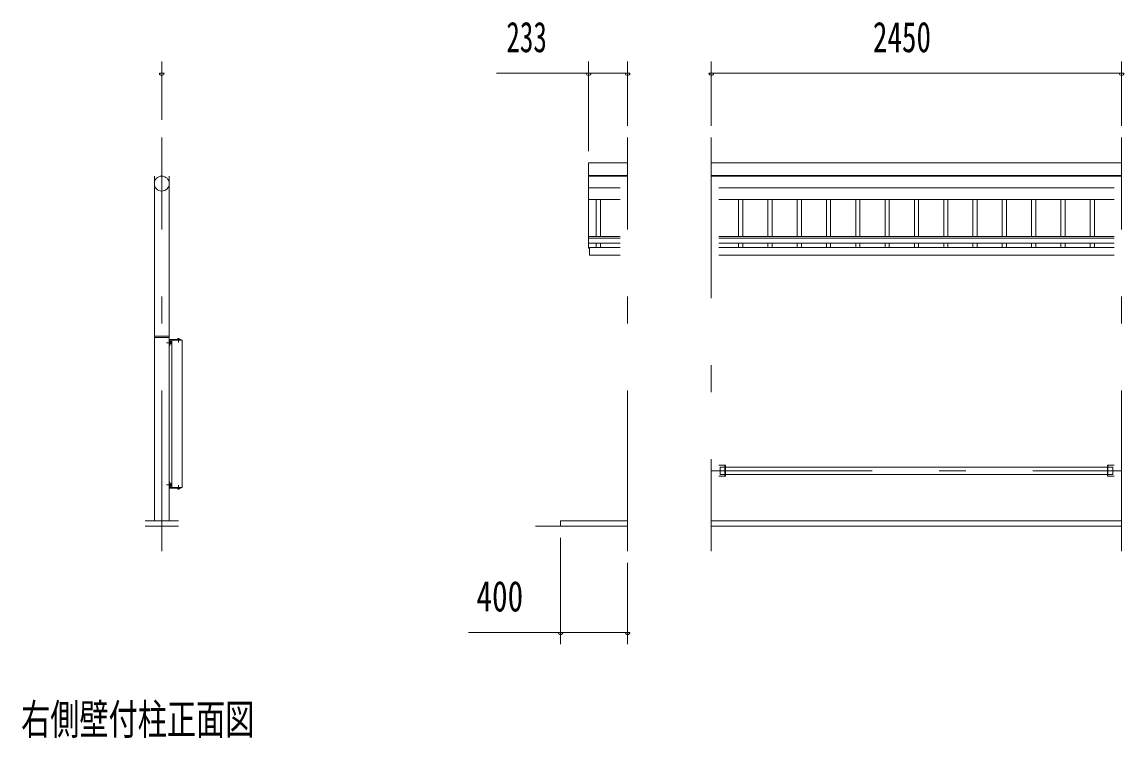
# Model space of a CAD drawing. Units: millimetres, scale not verified. Extents: x -34086 to 34091, y -14700 to 14700.
# Drawn here: x -27096 to -20516, y 1862 to 6138 of the extents above; entities that cross this region are included whole.
import ezdxf
from ezdxf.enums import TextEntityAlignment as Align

# ---------------------------------------------------------------- set-up
doc = ezdxf.new("R2010")
doc.units = ezdxf.units.MM
doc.header["$LTSCALE"] = 80
doc.linetypes.add('USER3', pattern=[24, 12, -5, 2, -5])
for name, color, linetype, lineweight in [('0-2_1-07BOLD', 7, 'Continuous', 18), ('0-3_1-27CENTER', 3, 'USER3', 18), ('0-4_1-47THIN', 4, 'Continuous', 18), ('0-5_1-57DIM', 3, 'Continuous', 18)]:
    doc.layers.add(name, color=color, linetype=linetype, lineweight=lineweight)
doc.styles.add('ＭＳ ゴシック', font='')
doc.styles.get('ＭＳ ゴシック').set_extended_font_data('MS Gothic')

msp = doc.modelspace()

# ---------------------------------------------------------------- linework, layer by layer
at = {"layer": '0-2_1-07BOLD'}
for p, q in [((-22980.22, 5296.54), (-20530.22, 5296.54)), ((-26306.22, 5217.32), (-26306.22, 3157.53)), ((-26217.12, 3157.53), (-26217.12, 5217.32)), ((-23713.22, 5221.4), (-23480.22, 5221.4)), ((-23480.22, 5217.32), (-23713.22, 5217.32)), ((-20530.22, 5221.4), (-22980.22, 5221.4)), ((-22980.22, 5217.32), (-20530.22, 5217.32)), ((-23713.22, 5147.84), (-23524.77, 5147.84)), ((-20574.77, 5147.84), (-22935.67, 5147.84)), ((-23524.77, 5078.35), (-23713.22, 5078.35)), ((-22935.67, 5078.35), (-20574.77, 5078.35)), ((-23713.22, 4856.72), (-23524.77, 4856.72)), ((-23524.77, 4846.3), (-23713.22, 4846.3)), ((-23713.22, 4816.69), (-23524.77, 4816.69)), ((-20574.77, 4856.72), (-22935.67, 4856.72)), ((-22935.67, 4846.3), (-20574.77, 4846.3)), ((-20574.77, 4816.69), (-22935.67, 4816.69)), ((-23524.77, 4790.36), (-23708.22, 4790.36)), ((-22935.67, 4790.36), (-20574.77, 4790.36)), ((-20574.77, 4745.36), (-22935.67, 4745.36)), ((-26306.22, 4252.53), (-26217.12, 4252.53)), ((-26220.12, 4260.53), (-26303.22, 4260.53)), ((-26212.32, 4224.53), (-26210.32, 4222.53)), ((-26210.32, 4220.53), (-26212.32, 4222.53)), ((-26210.32, 4226.29), (-26205.52, 4226.29)), ((-26205.52, 4218.78), (-26210.32, 4218.78)), ((-26200.92, 4237.53), (-26200.92, 3357.53)), ((-26165, 4245.83), (-26165, 4242.33)), ((-26159.24, 4242.33), (-26159.24, 4245.83)), ((-22898.87, 3490.54), (-22898.87, 3424.54)), ((-20574.77, 3490.54), (-20614.78, 3490.54)), ((-20614.77, 3490.54), (-20614.77, 3424.54)), ((-20611.58, 3424.54), (-20611.58, 3490.54)), ((-20611.57, 3490.54), (-20611.57, 3424.54)), ((-22895.67, 3478.89), (-20614.77, 3478.89)), ((-20614.77, 3436.19), (-22895.67, 3436.19)), ((-20582.72, 3436.19), (-20611.58, 3436.19)), ((-20582.73, 3436.19), (-20582.73, 3478.89)), ((-26212.92, 3357.53), (-26140.92, 3357.53)), ((-26210.32, 3374.54), (-26212.32, 3372.53)), ((-26212.32, 3370.54), (-26210.32, 3372.53)), ((-26205.52, 3376.29), (-26210.32, 3376.29)), ((-26210.32, 3368.78), (-26205.52, 3368.78)), ((-26165, 3352.73), (-26165, 3349.24)), ((-26159.24, 3349.24), (-26159.24, 3352.73)), ((-26161.67, 3157.54), (-26361.67, 3157.54)), ((-26361.67, 3127.53), (-26161.67, 3127.53)), ((-24030.21, 3127.54), (-23480.22, 3127.54)), ((-20530.22, 3157.54), (-22980.22, 3157.54)), ((-22980.22, 3127.54), (-20530.22, 3127.54))]:
    msp.add_line(p, q, dxfattribs=at)
for points in [[(-23480.22, 5296.54), (-23713.22, 5296.54), (-23713.22, 4787.78), (-23708.22, 4787.78)], [(-23708.22, 4790.36), (-23708.22, 4745.36), (-23524.77, 4745.36)], [(-26213.92, 4236.53), (-26213.92, 4205.74), (-26217.12, 4205.74)], [(-26213.92, 4214.03), (-26212.32, 4214.03), (-26212.32, 4231.03), (-26213.92, 4231.03)], [(-26212.92, 4240.73), (-26147.12, 4240.73), (-26147.12, 4237.53)], [(-26140.92, 3357.53), (-26140.92, 4237.53), (-26212.92, 4237.53)], [(-26212.32, 4230.33), (-26210.32, 4230.33), (-26210.32, 4214.73), (-26212.32, 4214.73)], [(-26210.32, 4215.02), (-26205.52, 4215.02), (-26204.82, 4216.23), (-26204.82, 4228.83), (-26205.52, 4230.04), (-26210.32, 4230.04)], [(-26155.87, 4240.73), (-26155.87, 4242.33), (-26168.37, 4242.33), (-26168.37, 4240.73)], [(-26167.9, 4242.33), (-26167.9, 4245.83), (-26167.02, 4246.33), (-26157.22, 4246.33), (-26156.35, 4245.83), (-26156.35, 4242.33)], [(-22935.67, 3424.54), (-22895.67, 3424.54), (-22895.67, 3490.54), (-22935.67, 3490.54)], [(-20614.78, 3490.54), (-20614.78, 3424.54), (-20574.77, 3424.54)], [(-22898.87, 3436.19), (-22927.72, 3436.19), (-22927.72, 3478.89), (-22898.87, 3478.89)], [(-20611.58, 3478.89), (-20582.72, 3478.89), (-20582.72, 3436.19)], [(-26213.92, 3358.53), (-26213.92, 3389.33), (-26217.12, 3389.33)], [(-26213.92, 3381.04), (-26212.32, 3381.04), (-26212.32, 3364.03), (-26213.92, 3364.03)], [(-26147.12, 3357.53), (-26147.12, 3354.33), (-26212.92, 3354.33)], [(-26212.32, 3364.74), (-26210.32, 3364.74), (-26210.32, 3380.33), (-26212.32, 3380.33)], [(-26210.32, 3380.04), (-26205.52, 3380.04), (-26204.82, 3378.83), (-26204.82, 3366.23), (-26205.52, 3365.03), (-26210.32, 3365.03)], [(-26168.37, 3354.33), (-26168.37, 3352.73), (-26155.87, 3352.73), (-26155.87, 3354.33)], [(-26156.35, 3352.73), (-26156.35, 3349.24), (-26157.22, 3348.73), (-26167.02, 3348.73), (-26167.9, 3349.24), (-26167.9, 3352.73)], [(-23480.22, 3157.54), (-23880.22, 3157.54), (-23880.22, 3127.54)]]:
    msp.add_lwpolyline(points, dxfattribs=at)
msp.add_circle((-26261.67, 5172.77), 44.55, dxfattribs=at)
for centre, radius, start, end in [((-26261.67, 5172.08), 44.55, 180, 0), ((-26303.22, 4257.53), 3, 90, 180), ((-26220.12, 4257.53), 3, 0, 90), ((-26212.92, 4236.53), 4.2, 90, 180), ((-26212.92, 4236.53), 1, 90, 180), ((-26207.7, 4228.16), 2.88, 319.27318, 360), ((-26215.28, 4222.53), 10.46, 338.97459, 21.0237), ((-26207.7, 4216.9), 2.88, 0, 40.72682), ((-26166.45, 4244.01), 2.32, 51.46857, 90), ((-26162.12, 4237.82), 8.51, 70.17088, 109.83133), ((-26157.79, 4244.02), 2.32, 90, 128.54623), ((-26212.92, 3358.53), 4.2, 180, 270), ((-26212.92, 3358.53), 1, 180, 270), ((-26207.7, 3378.16), 2.88, 319.27318, 360), ((-26215.28, 3372.53), 10.46, 338.9763, 21.02541), ((-26207.7, 3366.91), 2.88, 0, 40.72682), ((-26166.45, 3351.05), 2.32, 270, 308.53143), ((-26162.12, 3357.24), 8.51, 250.16867, 289.82912), ((-26157.79, 3351.05), 2.32, 231.45377, 270)]:
    msp.add_arc(centre, radius, start, end, dxfattribs=at)
at = {"layer": '0-3_1-27CENTER'}
for p, q in [((-26261.67, 2977.53), (-26261.67, 5447.53)), ((-23480.22, 2977.54), (-23480.22, 5447.54)), ((-22980.22, 5447.54), (-22980.22, 2977.54)), ((-20530.22, 2977.54), (-20530.22, 5447.54)), ((-26232.73, 4222.53), (-26200.81, 4222.53)), ((-26162.12, 4223.06), (-26162.12, 4249.24)), ((-22980.22, 3457.54), (-20530.22, 3457.54)), ((-26200.81, 3372.53), (-26232.73, 3372.53)), ((-26162.12, 3372.01), (-26162.12, 3345.82))]:
    msp.add_line(p, q, dxfattribs=at)
at = {"layer": '0-4_1-47THIN'}
for p, q in [((-23667.72, 5078.35), (-23667.72, 4856.72)), ((-23642.71, 4856.72), (-23642.71, 5078.35)), ((-22817.71, 4856.72), (-22817.71, 5078.35)), ((-22792.71, 5078.35), (-22792.71, 4856.72)), ((-22642.71, 5078.35), (-22642.71, 4856.72)), ((-22617.71, 4856.72), (-22617.71, 5078.35)), ((-22467.71, 4856.72), (-22467.71, 5078.35)), ((-22442.71, 5078.35), (-22442.71, 4856.72)), ((-22292.71, 5078.35), (-22292.71, 4856.72)), ((-22267.71, 4856.72), (-22267.71, 5078.35)), ((-22117.71, 4856.72), (-22117.71, 5078.35)), ((-22092.71, 5078.35), (-22092.71, 4856.72)), ((-21942.71, 5078.35), (-21942.71, 4856.72)), ((-21917.71, 4856.72), (-21917.71, 5078.35)), ((-21767.71, 4856.72), (-21767.71, 5078.35)), ((-21742.71, 5078.35), (-21742.71, 4856.72)), ((-21592.71, 5078.35), (-21592.71, 4856.72)), ((-21567.71, 4856.72), (-21567.71, 5078.35)), ((-21417.71, 4856.72), (-21417.71, 5078.35)), ((-21392.71, 5078.35), (-21392.71, 4856.72)), ((-21242.71, 5078.35), (-21242.71, 4856.72)), ((-21217.71, 4856.72), (-21217.71, 5078.35)), ((-21067.72, 4856.72), (-21067.72, 5078.35)), ((-21042.71, 5078.35), (-21042.71, 4856.72)), ((-20892.71, 5078.35), (-20892.71, 4856.72)), ((-20867.71, 4856.72), (-20867.71, 5078.35)), ((-20717.71, 4856.72), (-20717.71, 5078.35)), ((-20692.71, 5078.35), (-20692.71, 4856.72)), ((-23667.72, 4816.69), (-23667.72, 4790.36)), ((-23642.71, 4790.36), (-23642.71, 4816.69)), ((-22817.71, 4790.36), (-22817.71, 4816.69)), ((-22792.71, 4816.69), (-22792.71, 4790.36)), ((-22642.71, 4816.69), (-22642.71, 4790.36)), ((-22617.71, 4790.36), (-22617.71, 4816.69)), ((-22467.71, 4790.36), (-22467.71, 4816.69)), ((-22442.71, 4816.69), (-22442.71, 4790.36)), ((-22292.71, 4816.69), (-22292.71, 4790.36)), ((-22267.71, 4790.36), (-22267.71, 4816.69)), ((-22117.71, 4790.36), (-22117.71, 4816.69)), ((-22092.71, 4816.69), (-22092.71, 4790.36)), ((-21942.71, 4816.69), (-21942.71, 4790.36)), ((-21917.71, 4790.36), (-21917.71, 4816.69)), ((-21767.71, 4790.36), (-21767.71, 4816.69)), ((-21742.71, 4816.69), (-21742.71, 4790.36)), ((-21592.71, 4816.69), (-21592.71, 4790.36)), ((-21567.71, 4790.36), (-21567.71, 4816.69)), ((-21417.71, 4790.36), (-21417.71, 4816.69)), ((-21392.71, 4816.69), (-21392.71, 4790.36)), ((-21242.71, 4816.69), (-21242.71, 4790.36)), ((-21217.71, 4790.36), (-21217.71, 4816.69)), ((-21067.72, 4790.36), (-21067.72, 4816.69)), ((-21042.71, 4816.69), (-21042.71, 4790.36)), ((-20892.71, 4816.69), (-20892.71, 4790.36)), ((-20867.71, 4790.36), (-20867.71, 4816.69)), ((-20717.71, 4790.36), (-20717.71, 4816.69)), ((-20692.71, 4816.69), (-20692.71, 4790.36))]:
    msp.add_line(p, q, dxfattribs=at)
at = {"layer": '0-5_1-57DIM'}
for p, q in [((-26261.68, 5552.53), (-26261.68, 5902.53)), ((-23713.22, 5902.54), (-23713.22, 5366.54)), ((-23480.22, 5517.54), (-23480.22, 5902.54)), ((-22980.22, 5902.54), (-22980.22, 5517.54)), ((-20530.22, 5517.54), (-20530.22, 5902.54)), ((-26247.68, 5832.53), (-26275.68, 5832.53)), ((-23713.22, 5832.54), (-24262.72, 5832.54)), ((-23699.22, 5832.54), (-23727.22, 5832.54)), ((-23713.22, 5832.54), (-23480.22, 5832.54)), ((-23466.22, 5832.54), (-23494.22, 5832.54)), ((-22966.22, 5832.54), (-22994.22, 5832.54)), ((-22980.22, 5832.54), (-20530.22, 5832.54)), ((-20516.22, 5832.54), (-20544.22, 5832.54)), ((-23880.22, 2422.54), (-23880.22, 3057.54)), ((-23480.22, 2422.54), (-23480.22, 2907.54)), ((-23880.22, 2492.54), (-24429.72, 2492.54)), ((-23866.22, 2492.54), (-23894.22, 2492.54)), ((-23880.22, 2492.54), (-23480.22, 2492.54)), ((-23466.22, 2492.54), (-23494.22, 2492.54))]:
    msp.add_line(p, q, dxfattribs=at)
for centre in [(-26261.68, 5832.53), (-23713.22, 5832.54), (-23480.22, 5832.54), (-22980.22, 5832.54), (-20530.22, 5832.54), (-23880.22, 2492.54), (-23480.22, 2492.54)]:
    msp.add_arc(centre, 14, 180, 0, dxfattribs=at)

# ---------------------------------------------------------------- texts
at = {"layer": '0-5_1-57DIM', "color": 7, "style": 'ＭＳ ゴシック'}
for s, width, p in [('233', 0.65, (-24204.16, 5902.54)), ('2450', 0.7, (-22015.63, 5902.54)), ('400', 0.75, (-24382.64, 2562.54)), ('右側壁付柱正面図', 0.7, (-27101.67, 1827.4))]:
    msp.add_text(s, height=182.3, dxfattribs=dict(at, width=width)).set_placement(p, align=Align.BOTTOM_LEFT)

doc.saveas('drawing.dxf')
